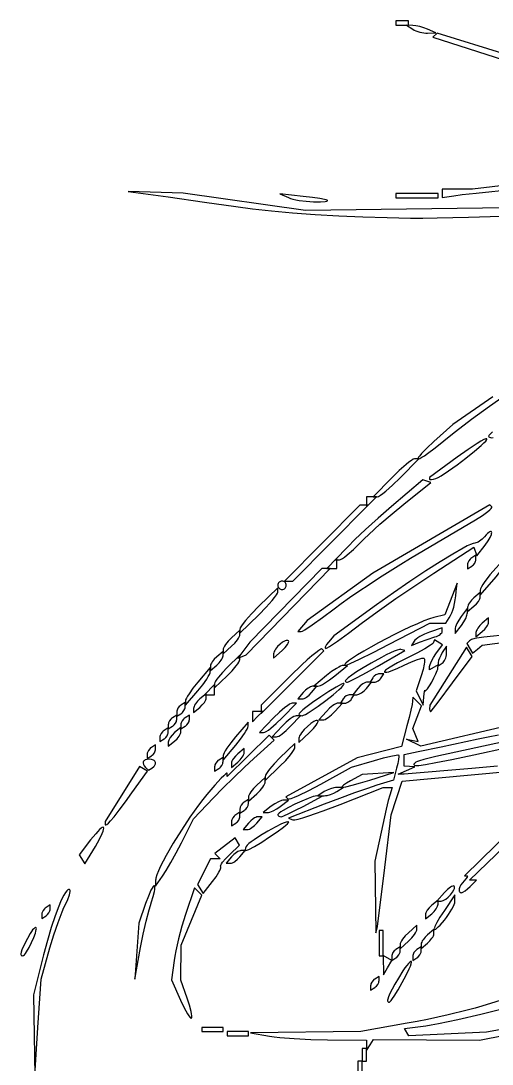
# Model space of a CAD drawing. Header units: millimetres. Extents: x 0.52 to 7.92, y 0.28 to 7.41.
# Drawn here: x 0.52 to 1.616, y 1.807 to 4.235 of the extents above; entities that cross this region are included whole.
import ezdxf

# ---------------------------------------------------------------- set-up
doc = ezdxf.new("R2010")
doc.units = ezdxf.units.MM
doc.header["$MEASUREMENT"] = 0

msp = doc.modelspace()

# ---------------------------------------------------------------- linework, layer by layer
at = {"flags": 128}
for points in [[(1.392157, 4.22549), (1.411765, 4.22549), (1.421569, 4.22549), (1.421569, 4.235294), (1.401961, 4.235294), (1.392157, 4.235294), (1.392157, 4.22549)], [(1.465686, 4.206722), (1.485294, 4.20726), (1.465686, 4.215686), (1.456913, 4.219), (1.447518, 4.221795), (1.43863, 4.223777), (1.431373, 4.224651), (1.416667, 4.22519), (1.431373, 4.215686), (1.434727, 4.213788), (1.43863, 4.212039), (1.447518, 4.209133), (1.456913, 4.207262), (1.461447, 4.206807), (1.465686, 4.206722)], [(1.648402, 4.156627), (1.48798, 4.206934), (1.478428, 4.197382), (1.808824, 4.091075)], [(1.526961, 3.828233), (1.546325, 3.830731), (1.579121, 3.834418), (1.666667, 3.84337), (1.692516, 3.846158), (1.722821, 3.849905), (1.756475, 3.854449), (1.792371, 3.859624), (1.866471, 3.871215), (1.902463, 3.877302), (1.936275, 3.883365), (2.156863, 3.927228), (2.19155, 3.93608), (2.238886, 3.949251), (2.292646, 3.964961), (2.346603, 3.981432), (2.472618, 4.020846), (2.462782, 4.030682), (2.171569, 3.941989), (1.818627, 3.873163), (1.57033, 3.843137), (1.5, 3.843137), (1.5, 3.82402), (1.526961, 3.828233)], [(1.828431, 3.802675), (1.182108, 3.793679), (0.897059, 3.833941), (0.769608, 3.838235), (0.862745, 3.825385), (0.947243, 3.813481), (1.019608, 3.802906), (1.058289, 3.797723), (1.102746, 3.792923), (1.15183, 3.788583), (1.204394, 3.784777), (1.259288, 3.78158), (1.315365, 3.779066), (1.371475, 3.777311), (1.426471, 3.776389)], [(1.200163, 3.814415), (1.217027, 3.814382), (1.227941, 3.814948), (1.231211, 3.815432), (1.233048, 3.816038), (1.233434, 3.816384), (1.233468, 3.816757), (1.232491, 3.817579), (1.230132, 3.818494), (1.226411, 3.819495), (1.214953, 3.821713), (1.198259, 3.824158), (1.176471, 3.826756), (1.122549, 3.832638), (1.142157, 3.823871), (1.146879, 3.822096), (1.1528, 3.820412), (1.159681, 3.81886), (1.167285, 3.817477), (1.183707, 3.815374), (1.19205, 3.814732), (1.200163, 3.814415)], [(1.392157, 3.823529), (1.411765, 3.823529), (1.431373, 3.823529), (1.45098, 3.823529), (1.470588, 3.823529), (1.490196, 3.823529), (1.490196, 3.833333), (1.470588, 3.833333), (1.45098, 3.833333), (1.431373, 3.833333), (1.411765, 3.833333), (1.392157, 3.833333), (1.392157, 3.823529)], [(1.426471, 3.776389), (1.455174, 3.776337), (1.487948, 3.776627), (1.561121, 3.778115), (1.636822, 3.780606)], [(1.617647, 3.360191), (1.52451, 3.295378), (1.480392, 3.25595), (1.463952, 3.240608), (1.451803, 3.227981), (1.447701, 3.223095), (1.445106, 3.219378), (1.444165, 3.216993), (1.444359, 3.216351), (1.445021, 3.216104)], [(1.445021, 3.216104), (1.447801, 3.216884), (1.452369, 3.219282), (1.458486, 3.223125), (1.465909, 3.228242), (1.483711, 3.241609), (1.503845, 3.25801), (1.515905, 3.267892), (1.531025, 3.279778), (1.568011, 3.307762), (1.609943, 3.338353), (1.651961, 3.367945)], [(1.61711, 3.278577), (1.612153, 3.274201), (1.608968, 3.27084), (1.60813, 3.269601), (1.607843, 3.268688), (1.608423, 3.267161), (1.610003, 3.265947), (1.612341, 3.265169), (1.615196, 3.264949)], [(1.485321, 3.170222), (1.490552, 3.172675), (1.497318, 3.176538), (1.514387, 3.187662), (1.534391, 3.201933), (1.555196, 3.217689), (1.574664, 3.233267), (1.59066, 3.247007), (1.596689, 3.252667), (1.601048, 3.257245), (1.603472, 3.260532), (1.603874, 3.261627), (1.603692, 3.262321), (1.602883, 3.262552), (1.601443, 3.262297), (1.596812, 3.260414), (1.59008, 3.256846), (1.58153, 3.251769), (1.560108, 3.237779), (1.534805, 3.21984), (1.470588, 3.172689), (1.470588, 3.168629), (1.470889, 3.167929), (1.471751, 3.167499), (1.474916, 3.167422), (1.4796, 3.168348), (1.485321, 3.170222)], [(1.615196, 3.264949), (1.618391, 3.265799)], [(1.348859, 3.127451), (1.351712, 3.128351), (1.356082, 3.130932), (1.361751, 3.135012), (1.368502, 3.140411), (1.384375, 3.154439), (1.401961, 3.171569), (1.445259, 3.215686), (1.435455, 3.215686), (1.432602, 3.214786), (1.428232, 3.212205), (1.422563, 3.208125), (1.415812, 3.202727), (1.399938, 3.188699), (1.382353, 3.171569), (1.339055, 3.127451), (1.348859, 3.127451)], [(1.260882, 2.980392), (1.263611, 2.981209), (1.267686, 2.983552), (1.272909, 2.987255), (1.27908, 2.992154), (1.293476, 3.004886), (1.309285, 3.020433), (1.318349, 3.0295), (1.32928, 3.039939), (1.355073, 3.063449), (1.383335, 3.088005), (1.410737, 3.110645), (1.473435, 3.160816), (1.454509, 3.167124), (1.381666, 3.104448), (1.351111, 3.07769), (1.321763, 3.051167), (1.296957, 3.027943), (1.280029, 3.011081), (1.251234, 2.980392), (1.260882, 2.980392)], [(1.171724, 2.813725), (1.174645, 2.814812), (1.180121, 2.817925), (1.197472, 2.829359), (1.221244, 2.846281), (1.248905, 2.866945), (1.265112, 2.878943), (1.284486, 2.892665), (1.3063, 2.907628), (1.329825, 2.923353), (1.354333, 2.939357), (1.379096, 2.955159), (1.403384, 2.97028), (1.426471, 2.984237), (1.57715, 3.073639), (1.593398, 3.083858), (1.605973, 3.092958), (1.610494, 3.096778), (1.613629, 3.099947), (1.615223, 3.10234), (1.615393, 3.103208), (1.61512, 3.103835), (1.610254, 3.1087), (1.338235, 2.949384), (1.185741, 2.839601), (1.164266, 2.813725), (1.171724, 2.813725)], [(1.335294, 3.115686), (1.347059, 3.127451), (1.323529, 3.127451), (1.323529, 3.103922), (1.335294, 3.115686)], [(1.142566, 2.931373), (1.15237, 2.931373), (1.328023, 3.107843), (1.308415, 3.107843), (1.132762, 2.931373), (1.142566, 2.931373)], [(1.229456, 2.77451), (1.23228, 2.775687), (1.237902, 2.77906), (1.256194, 2.791451), (1.281637, 2.809788), (1.311538, 2.832181), (1.348283, 2.859318), (1.392357, 2.890573), (1.438223, 2.922082), (1.480342, 2.949978), (1.573429, 3.010105), (1.580198, 2.989798), (1.60004, 3.015023), (1.606865, 3.024579), (1.611599, 3.03293), (1.61428, 3.039661), (1.614863, 3.04229), (1.614947, 3.044359), (1.614537, 3.045816), (1.613638, 3.04661), (1.612254, 3.04669), (1.610391, 3.046002), (1.608053, 3.044496), (1.605244, 3.04212), (1.60197, 3.038822), (1.598236, 3.034551), (1.59265, 3.028749), (1.586607, 3.023997), (1.583642, 3.022169), (1.580835, 3.020787), (1.578279, 3.019913), (1.576062, 3.019608), (1.57199, 3.018832), (1.565913, 3.016561), (1.557967, 3.01288), (1.54829, 3.007876), (1.524286, 2.994239), (1.494996, 2.976337), (1.461511, 2.954854), (1.424924, 2.930477), (1.38633, 2.903891), (1.346821, 2.875783), (1.247563, 2.803998), (1.235326, 2.789254), (1.231077, 2.783529), (1.228554, 2.778841), (1.228, 2.777037), (1.227949, 2.775673), (1.228427, 2.774811), (1.229456, 2.77451)], [(1.568627, 2.965686), (1.570597, 2.967104), (1.572434, 2.968813), (1.575551, 2.972845), (1.577658, 2.977265), (1.578231, 2.979456), (1.578431, 2.981549), (1.578431, 2.991353), (1.568627, 2.985294), (1.566658, 2.983877), (1.564821, 2.982168), (1.561703, 2.978135), (1.559597, 2.973716), (1.559024, 2.971524), (1.558824, 2.969431), (1.558824, 2.959627), (1.568627, 2.965686)], [(1.625, 2.941383), (1.639275, 2.958792), (1.650965, 2.974444), (1.655464, 2.981075), (1.658864, 2.986624), (1.661014, 2.990876), (1.661765, 2.993617), (1.661574, 2.994352), (1.661014, 2.994651), (1.658864, 2.994011), (1.655464, 2.991824), (1.650965, 2.98822), (1.645519, 2.983327), (1.639275, 2.977275), (1.625, 2.962206), (1.610725, 2.945495), (1.604481, 2.937517), (1.599035, 2.930076), (1.594536, 2.923387), (1.591136, 2.917664), (1.588986, 2.913121), (1.588235, 2.909972), (1.588235, 2.898431), (1.625, 2.941383)], [(1.243137, 2.960784), (1.254902, 2.960784), (1.254902, 2.984314), (1.231373, 2.960784), (1.243137, 2.960784)], [(1.034314, 2.755759), (1.044118, 2.759804), (1.238964, 2.960784), (1.220179, 2.960784), (1.052697, 2.789216), (1.02451, 2.751713), (1.034314, 2.755759)], [(1.073529, 2.852941), (1.090659, 2.870527), (1.104687, 2.8864), (1.110086, 2.893151), (1.114166, 2.89882), (1.116747, 2.90319), (1.117418, 2.90482), (1.117647, 2.906043), (1.117647, 2.915847), (1.073529, 2.872549), (1.056399, 2.854964), (1.042371, 2.83909), (1.036973, 2.832339), (1.032893, 2.82667), (1.030312, 2.8223), (1.029641, 2.82067), (1.029412, 2.819447), (1.029412, 2.809643), (1.073529, 2.852941)], [(1.127451, 2.911765), (1.12942, 2.911965), (1.131258, 2.912538), (1.132923, 2.913445), (1.134375, 2.914645), (1.135575, 2.916097), (1.136481, 2.917762), (1.137055, 2.919599), (1.137255, 2.921569), (1.137055, 2.923538), (1.136481, 2.925375), (1.135575, 2.92704), (1.134375, 2.928493), (1.132923, 2.929692), (1.131258, 2.930599), (1.12942, 2.931172), (1.127451, 2.931373), (1.125482, 2.931172), (1.123644, 2.930599), (1.121979, 2.929692), (1.120527, 2.928493), (1.119327, 2.92704), (1.118421, 2.925375), (1.117847, 2.923538), (1.117647, 2.921569), (1.117847, 2.919599), (1.118421, 2.917762), (1.119327, 2.916097), (1.120527, 2.914645), (1.121979, 2.913445), (1.123644, 2.912538), (1.125482, 2.911965), (1.127451, 2.911765)], [(1.275631, 2.735606), (1.278776, 2.736544), (1.285453, 2.739353), (1.307743, 2.749785), (1.339193, 2.765305), (1.376492, 2.784314), (1.47133, 2.833333), (1.508647, 2.833333), (1.516303, 2.845588), (1.519407, 2.851075), (1.52218, 2.857082), (1.524633, 2.86366), (1.526781, 2.870859), (1.528637, 2.878729), (1.530214, 2.88732), (1.531524, 2.896681), (1.532583, 2.906863), (1.534314, 2.926471), (1.50562, 2.852265), (1.480751, 2.846278), (1.47043, 2.843181), (1.457448, 2.83832), (1.442305, 2.831962), (1.425499, 2.824378), (1.407529, 2.815836), (1.388894, 2.806606), (1.351621, 2.787154), (1.333981, 2.777472), (1.317669, 2.768177), (1.303185, 2.759538), (1.291028, 2.751824), (1.281695, 2.745305), (1.275685, 2.74025), (1.274083, 2.738355), (1.273498, 2.736927), (1.273606, 2.736399), (1.273993, 2.736), (1.275631, 2.735606)], [(1.573529, 2.872549), (1.579239, 2.878062), (1.583915, 2.884049), (1.585715, 2.886994), (1.587075, 2.889788), (1.587935, 2.892339), (1.588235, 2.894558), (1.588235, 2.904362), (1.573529, 2.892157), (1.567819, 2.886644), (1.563143, 2.880657), (1.561344, 2.877712), (1.559984, 2.874918), (1.559124, 2.872367), (1.558824, 2.870148), (1.558824, 2.860344), (1.573529, 2.872549)], [(1.544429, 2.827854), (1.549994, 2.836063), (1.554504, 2.844344), (1.557497, 2.851734), (1.558281, 2.854792), (1.558512, 2.857266), (1.5582, 2.867647), (1.543806, 2.848616), (1.538241, 2.840408), (1.533732, 2.832127), (1.530738, 2.824737), (1.529955, 2.821678), (1.529724, 2.819205), (1.530035, 2.808824), (1.544429, 2.827854)], [(1.593137, 2.813725), (1.598847, 2.819238), (1.603523, 2.825225), (1.605323, 2.828171), (1.606683, 2.830964), (1.607543, 2.833516), (1.607843, 2.835734), (1.607843, 2.845538), (1.593137, 2.833333), (1.587427, 2.827821), (1.582751, 2.821834), (1.580952, 2.818888), (1.579592, 2.816094), (1.578732, 2.813543), (1.578431, 2.811325), (1.578431, 2.801521), (1.593137, 2.813725)], [(1.446921, 2.788662), (1.465214, 2.795535), (1.482843, 2.801275), (1.48629, 2.802433), (1.489505, 2.803834), (1.492418, 2.805425), (1.49496, 2.807154), (1.49706, 2.808965), (1.498646, 2.810805), (1.49965, 2.812621), (1.5, 2.814359), (1.5, 2.822509), (1.47057, 2.81225), (1.458631, 2.807438), (1.447878, 2.801919), (1.443315, 2.799107), (1.439491, 2.796375), (1.436553, 2.793806), (1.434648, 2.791486), (1.428156, 2.780982), (1.446921, 2.788662)], [(1.009804, 2.779412), (1.017417, 2.787075), (1.023652, 2.794824), (1.026051, 2.798448), (1.027865, 2.801754), (1.029012, 2.804629), (1.029412, 2.806961), (1.029412, 2.816764), (1.009804, 2.79902), (1.002191, 2.791356), (0.995956, 2.783607), (0.993557, 2.779984), (0.991743, 2.776678), (0.990596, 2.773802), (0.990196, 2.771471), (0.990196, 2.761667), (1.009804, 2.779412)], [(1.127511, 2.769662), (1.134775, 2.776946), (1.140014, 2.783621), (1.14172, 2.786499), (1.142737, 2.788947), (1.143002, 2.790874), (1.142454, 2.792187), (1.14098, 2.793069), (1.139075, 2.793286), (1.136814, 2.792903), (1.134267, 2.791982), (1.128608, 2.788778), (1.122678, 2.784183), (1.117057, 2.7787), (1.112325, 2.772835), (1.110473, 2.769918), (1.10906, 2.767096), (1.108159, 2.76443), (1.107843, 2.761986), (1.107843, 2.751863), (1.127511, 2.769662)], [(1.457023, 2.661765), (1.457784, 2.668991), (1.458616, 2.674173), (1.459418, 2.676827), (1.459776, 2.677055), (1.46009, 2.676471), (1.460333, 2.676028), (1.460717, 2.675888), (1.46187, 2.676447), (1.46544, 2.68045), (1.470182, 2.6874), (1.475479, 2.696215), (1.480711, 2.705815), (1.485262, 2.715119), (1.488514, 2.723048), (1.48946, 2.726158), (1.489849, 2.72852), (1.490196, 2.736451), (1.470588, 2.724333), (1.470588, 2.732534), (1.470891, 2.734613), (1.471757, 2.737387), (1.474939, 2.744538), (1.479648, 2.753023), (1.485399, 2.761881), (1.50021, 2.783027), (1.482067, 2.79424), (1.478779, 2.786826), (1.476944, 2.784777), (1.472961, 2.781783), (1.459554, 2.773533), (1.440551, 2.763219), (1.41795, 2.751985), (1.396012, 2.740931), (1.386714, 2.7358), (1.378816, 2.731111), (1.372534, 2.726996), (1.368082, 2.72359), (1.365675, 2.721026), (1.365306, 2.720102), (1.365529, 2.719438), (1.366264, 2.719025), (1.367397, 2.718838), (1.370761, 2.719105), (1.375433, 2.720176), (1.381223, 2.721984), (1.395396, 2.727554), (1.411765, 2.735294), (1.428118, 2.74305), (1.442251, 2.74866), (1.448012, 2.750497), (1.452651, 2.7516), (1.45598, 2.751903), (1.457094, 2.751734), (1.45781, 2.751341), (1.458561, 2.749629), (1.458802, 2.746636), (1.45856, 2.742527), (1.457861, 2.737468), (1.455208, 2.725161), (1.451064, 2.711037), (1.439389, 2.675662), (1.455347, 2.642157), (1.457023, 2.661765)], [(1.715686, 2.81338), (1.596299, 2.800362), (1.585586, 2.799238), (1.575823, 2.797327), (1.568086, 2.794896), (1.565315, 2.793569), (1.563454, 2.792213), (1.55686, 2.785618), (1.570373, 2.763754), (1.581755, 2.77286)], [(1.581755, 2.77286), (1.593137, 2.781966), (1.681373, 2.793671)], [(1.151674, 2.695794), (1.224917, 2.768547), (1.220023, 2.773441), (1.21917, 2.773587), (1.217645, 2.773039), (1.21273, 2.769989), (1.205578, 2.764547), (1.19649, 2.756973), (1.185766, 2.747524), (1.173706, 2.736458), (1.146781, 2.710508), (1.078431, 2.642683), (1.078431, 2.62304), (1.151674, 2.695794)], [(1.279846, 2.696078), (1.282218, 2.696826), (1.286944, 2.698969), (1.302324, 2.706839), (1.323722, 2.718487), (1.348873, 2.73271), (1.412563, 2.769342), (1.403584, 2.772335), (1.402357, 2.772457), (1.400554, 2.772218), (1.395359, 2.77072), (1.388281, 2.767974), (1.379603, 2.764111), (1.369608, 2.759264), (1.35858, 2.753564), (1.334557, 2.740136), (1.315936, 2.729064), (1.300908, 2.719765), (1.28936, 2.712147), (1.281179, 2.706119), (1.27625, 2.701589), (1.27497, 2.699858), (1.27446, 2.698467), (1.274707, 2.697405), (1.275697, 2.69666), (1.277414, 2.696222), (1.279846, 2.696078)], [(1.474564, 2.628268), (1.490693, 2.649282), (1.523889, 2.69407), (1.569238, 2.755786), (1.556105, 2.777037), (1.470808, 2.642157), (1.470698, 2.63317), (1.470969, 2.630003), (1.471788, 2.628023), (1.472364, 2.627528), (1.473029, 2.627391), (1.473768, 2.627631), (1.474564, 2.628268)], [(1.5, 2.740196), (1.501966, 2.741752), (1.503795, 2.743857), (1.505446, 2.746419), (1.50688, 2.749345), (1.508057, 2.752543), (1.508938, 2.755918), (1.509484, 2.75938), (1.509654, 2.762833), (1.509504, 2.779412), (1.5, 2.764706), (1.496298, 2.75837), (1.493244, 2.75199), (1.491154, 2.746309), (1.490346, 2.742068), (1.490196, 2.734137), (1.5, 2.740196)], [(0.97549, 2.735294), (0.9812, 2.740807), (0.985876, 2.746794), (0.987676, 2.749739), (0.989036, 2.752533), (0.989896, 2.755084), (0.990196, 2.757303), (0.990196, 2.767107), (0.97549, 2.754902), (0.96978, 2.749389), (0.965104, 2.743402), (0.963305, 2.740457), (0.961945, 2.737663), (0.961084, 2.735112), (0.960784, 2.732893), (0.960784, 2.723089), (0.97549, 2.735294)], [(1, 2.710784), (1.01142, 2.722499), (1.020772, 2.733565), (1.024371, 2.738465), (1.027091, 2.742736), (1.028811, 2.746222), (1.029412, 2.748766), (1.029412, 2.75857), (1, 2.730392), (0.98858, 2.718677), (0.979228, 2.707611), (0.975629, 2.702711), (0.972909, 2.69844), (0.971189, 2.694955), (0.970588, 2.69241), (0.970588, 2.682606), (1, 2.710784)], [(0.931771, 2.6761), (0.943016, 2.690083), (0.952184, 2.703061), (0.955695, 2.708722), (0.958334, 2.713589), (0.959981, 2.717481), (0.960521, 2.720218), (0.960257, 2.730392), (0.931373, 2.696078), (0.920168, 2.681981), (0.911013, 2.668964), (0.907498, 2.663313), (0.90485, 2.658475), (0.903185, 2.654631), (0.902623, 2.651961), (0.902758, 2.642157), (0.931771, 2.6761)], [(1.210784, 2.686676), (1.213354, 2.687107), (1.216912, 2.68846), (1.221297, 2.690638), (1.226348, 2.693543), (1.237806, 2.701144), (1.25, 2.71048), (1.279412, 2.734589), (1.269608, 2.734893), (1.267038, 2.734462), (1.26348, 2.733109), (1.259095, 2.730931), (1.254044, 2.728026), (1.242586, 2.720425), (1.230392, 2.711088), (1.20098, 2.68698), (1.210784, 2.686676)], [(1.301521, 2.666667), (1.303739, 2.666967), (1.30629, 2.667827), (1.309084, 2.669187), (1.31203, 2.670987), (1.318017, 2.675663), (1.323529, 2.681373), (1.335734, 2.696078), (1.32593, 2.696078), (1.323712, 2.695778), (1.321161, 2.694918), (1.318367, 2.693558), (1.315421, 2.691759), (1.309434, 2.687083), (1.303922, 2.681373), (1.291717, 2.666667), (1.301521, 2.666667)], [(1.34198, 2.696078), (1.344073, 2.696279), (1.346265, 2.696852), (1.350684, 2.698958), (1.354717, 2.702076), (1.356426, 2.703913), (1.357843, 2.705882), (1.363902, 2.715686), (1.354098, 2.715686), (1.352005, 2.715486), (1.349814, 2.714913), (1.345394, 2.712806), (1.341362, 2.709689), (1.339653, 2.707852), (1.338235, 2.705882), (1.332176, 2.696078), (1.34198, 2.696078)], [(0.958824, 2.666667), (0.970588, 2.666667), (0.970588, 2.690196), (0.947059, 2.666667), (0.958824, 2.666667)], [(1.17407, 2.656863), (1.176288, 2.657163), (1.178839, 2.658023), (1.181633, 2.659383), (1.184579, 2.661183), (1.190566, 2.665859), (1.196078, 2.671569), (1.208283, 2.686275), (1.198479, 2.686275), (1.196261, 2.685974), (1.19371, 2.685114), (1.190916, 2.683754), (1.18797, 2.681955), (1.181983, 2.677279), (1.176471, 2.671569), (1.164266, 2.656863), (1.17407, 2.656863)], [(1.17402, 2.61789), (1.177215, 2.61874), (1.18198, 2.621006), (1.18806, 2.624495), (1.195203, 2.629011), (1.21166, 2.640348), (1.229324, 2.653463), (1.246164, 2.6668), (1.260153, 2.678805), (1.265444, 2.683821), (1.269261, 2.68792), (1.271351, 2.690909), (1.271669, 2.691926), (1.27146, 2.692592), (1.270744, 2.692826), (1.269506, 2.692659), (1.265604, 2.691221), (1.260039, 2.688472), (1.253097, 2.684605), (1.236231, 2.674295), (1.217296, 2.661843), (1.198581, 2.6488), (1.182378, 2.636716), (1.175934, 2.631518), (1.170976, 2.627142), (1.167792, 2.623781), (1.166954, 2.622542), (1.166667, 2.621629), (1.167247, 2.620102), (1.168827, 2.618888), (1.171165, 2.61811), (1.17402, 2.61789)], [(0.892157, 2.622549), (0.894126, 2.623966), (0.895964, 2.625675), (0.899081, 2.629708), (0.901187, 2.634127), (0.901761, 2.636319), (0.901961, 2.638412), (0.901961, 2.648216), (0.892157, 2.642157), (0.890187, 2.64074), (0.88835, 2.639031), (0.885233, 2.634998), (0.883127, 2.630579), (0.882553, 2.628387), (0.882353, 2.626294), (0.882353, 2.61649), (0.892157, 2.622549)], [(0.936275, 2.637255), (0.941985, 2.642767), (0.946661, 2.648754), (0.94846, 2.6517), (0.94982, 2.654494), (0.95068, 2.657045), (0.95098, 2.659264), (0.95098, 2.669068), (0.936275, 2.656863), (0.930564, 2.65135), (0.925888, 2.645363), (0.924089, 2.642417), (0.922729, 2.639624), (0.921869, 2.637073), (0.921569, 2.634854), (0.921569, 2.62505), (0.936275, 2.637255)], [(1.661765, 2.596657), (1.450244, 2.547204), (1.416667, 2.563597), (1.443582, 2.558022), (1.431923, 2.588406), (1.451709, 2.640448), (1.431373, 2.660784), (1.43094, 2.651471), (1.429771, 2.644057), (1.42691, 2.630757), (1.422785, 2.613456), (1.417828, 2.594036), (1.405149, 2.545916), (1.30176, 2.519457), (1.136168, 2.429192), (1.14113, 2.424229), (1.142007, 2.423927), (1.143588, 2.424034), (1.148704, 2.425401), (1.156165, 2.428189), (1.165656, 2.432259), (1.189477, 2.443678), (1.217654, 2.458533), (1.289216, 2.497799), (1.342354, 2.513572), (1.363216, 2.519467), (1.380737, 2.523857), (1.393079, 2.52632), (1.396733, 2.526697), (1.398402, 2.526435), (1.398834, 2.525279), (1.398942, 2.523098), (1.39826, 2.516163), (1.396507, 2.506644), (1.393832, 2.495554), (1.386352, 2.467584), (1.347588, 2.455802), (1.325963, 2.448665), (1.295741, 2.437941), (1.260926, 2.425082), (1.225523, 2.411542), (1.142223, 2.379063), (1.15276, 2.375551), (1.15435, 2.375398), (1.156909, 2.375651), (1.164708, 2.377301), (1.175706, 2.380355), (1.189451, 2.384665), (1.205492, 2.390082), (1.223377, 2.396461), (1.262871, 2.411509), (1.362446, 2.45098), (1.383674, 2.45098), (1.377887, 2.432747), (1.374511, 2.420337), (1.369596, 2.400026), (1.357789, 2.346962), (1.343478, 2.279412), (1.345412, 2.112745), (1.349029, 2.127451)], [(1.273353, 2.647059), (1.275446, 2.647259), (1.277637, 2.647832), (1.282057, 2.649939), (1.286089, 2.653056), (1.287798, 2.654893), (1.289216, 2.656863), (1.295275, 2.666667), (1.285471, 2.666667), (1.283378, 2.666467), (1.281186, 2.665893), (1.276767, 2.663787), (1.272734, 2.660669), (1.271025, 2.658832), (1.269608, 2.656863), (1.263549, 2.647059), (1.273353, 2.647059)], [(1.070588, 2.615686), (1.082353, 2.627451), (1.058824, 2.627451), (1.058824, 2.603922), (1.070588, 2.615686)], [(1.084389, 2.578431), (1.087037, 2.579132), (1.09082, 2.581139), (1.095561, 2.584312), (1.101082, 2.588511), (1.113764, 2.599422), (1.127451, 2.612745), (1.160709, 2.647059), (1.150905, 2.647059), (1.148257, 2.646358), (1.144474, 2.644351), (1.139734, 2.641178), (1.134212, 2.636979), (1.12153, 2.626068), (1.107843, 2.612745), (1.074585, 2.578431), (1.084389, 2.578431)], [(1.222451, 2.607843), (1.224783, 2.608243), (1.227658, 2.60939), (1.230964, 2.611204), (1.234588, 2.613603), (1.242336, 2.619838), (1.25, 2.627451), (1.267745, 2.647059), (1.257941, 2.647059), (1.255609, 2.646659), (1.252734, 2.645512), (1.249428, 2.643698), (1.245804, 2.641299), (1.238056, 2.635064), (1.230392, 2.627451), (1.212647, 2.607843), (1.222451, 2.607843)], [(0.872549, 2.593137), (0.874518, 2.594555), (0.876356, 2.596264), (0.879473, 2.600296), (0.881579, 2.604716), (0.882153, 2.606907), (0.882353, 2.609), (0.882353, 2.618804), (0.872549, 2.612745), (0.87058, 2.611328), (0.868742, 2.609619), (0.865625, 2.605586), (0.863519, 2.601167), (0.862945, 2.598975), (0.862745, 2.596882), (0.862745, 2.587078), (0.872549, 2.593137)], [(0.901961, 2.593137), (0.90393, 2.594555), (0.905767, 2.596264), (0.908885, 2.600296), (0.910991, 2.604716), (0.911565, 2.606907), (0.911765, 2.609), (0.911765, 2.618804), (0.901961, 2.612745), (0.899991, 2.611328), (0.898154, 2.609619), (0.895037, 2.605586), (0.89293, 2.601167), (0.892357, 2.598975), (0.892157, 2.596882), (0.892157, 2.587078), (0.901961, 2.593137)], [(1.019608, 2.54902), (1.030812, 2.563117), (1.039968, 2.576134), (1.043482, 2.581785), (1.046131, 2.586623), (1.047795, 2.590468), (1.048357, 2.593137), (1.048223, 2.602941), (1.019209, 2.568998), (1.007965, 2.555015), (0.998796, 2.542037), (0.995285, 2.536376), (0.992647, 2.531509), (0.990999, 2.527617), (0.99046, 2.52488), (0.990724, 2.514706), (1.019608, 2.54902)], [(1.114229, 2.568627), (1.116668, 2.569128), (1.119853, 2.570561), (1.123647, 2.572828), (1.127917, 2.575827), (1.137345, 2.583621), (1.147059, 2.593137), (1.170085, 2.617647), (1.160281, 2.617647), (1.157841, 2.617147), (1.154657, 2.615713), (1.150863, 2.613446), (1.146593, 2.610447), (1.137165, 2.602654), (1.127451, 2.593137), (1.104425, 2.568627), (1.114229, 2.568627)], [(1.191138, 2.578395), (1.20026, 2.5877), (1.20701, 2.596042), (1.209292, 2.599567), (1.21074, 2.602509), (1.211271, 2.604754), (1.211168, 2.605579), (1.210806, 2.606188), (1.209238, 2.60694), (1.207041, 2.606817), (1.204316, 2.605913), (1.201163, 2.604321), (1.19398, 2.599444), (1.186296, 2.59293), (1.178916, 2.585524), (1.172648, 2.577971), (1.170182, 2.574371), (1.168296, 2.571014), (1.167091, 2.567992), (1.166667, 2.565399), (1.166667, 2.555406), (1.191138, 2.578395)], [(0.852941, 2.563725), (0.854911, 2.565143), (0.856748, 2.566852), (0.859865, 2.570885), (0.861972, 2.575304), (0.862545, 2.577495), (0.862745, 2.579589), (0.862745, 2.589392), (0.852941, 2.583333), (0.850972, 2.581916), (0.849134, 2.580207), (0.846017, 2.576174), (0.843911, 2.571755), (0.843337, 2.569563), (0.843137, 2.56747), (0.843137, 2.557666), (0.852941, 2.563725)], [(0.877451, 2.558824), (0.883161, 2.564336), (0.887837, 2.570323), (0.889636, 2.573269), (0.890996, 2.576063), (0.891857, 2.578614), (0.892157, 2.580832), (0.892157, 2.590636), (0.877451, 2.578431), (0.871741, 2.572919), (0.867065, 2.566932), (0.865265, 2.563986), (0.863905, 2.561192), (0.863045, 2.558641), (0.862745, 2.556423), (0.862745, 2.546619), (0.877451, 2.558824)], [(1.828431, 2.597302), (1.485294, 2.523007), (1.457176, 2.515929), (1.446675, 2.512764), (1.442387, 2.511075), (1.438866, 2.509381), (1.436206, 2.507734), (1.434501, 2.506185), (1.433843, 2.504783), (1.433937, 2.504154), (1.434328, 2.50358), (1.435616, 2.502732), (1.437727, 2.502189), (1.440977, 2.502012), (1.445682, 2.502263), (1.460717, 2.50429), (1.485354, 2.508758), (1.522117, 2.516154), (1.573529, 2.526966), (1.730392, 2.560786)], [(0.823529, 2.52451), (0.825499, 2.525927), (0.827336, 2.527636), (0.830453, 2.531669), (0.83256, 2.536088), (0.833133, 2.53828), (0.833333, 2.540373), (0.833333, 2.550177), (0.823529, 2.544118), (0.82156, 2.5427), (0.819723, 2.540991), (0.816605, 2.536958), (0.814499, 2.532539), (0.813926, 2.530348), (0.813725, 2.528255), (0.813725, 2.518451), (0.823529, 2.52451)], [(0.849386, 2.244045), (0.857817, 2.257303), (0.868907, 2.276459), (0.881214, 2.298949), (0.893299, 2.322207), (0.921159, 2.377451), (0.967932, 2.426562), (0.989827, 2.448982), (1.014865, 2.473721), (1.039958, 2.497775), (1.06202, 2.518138), (1.109334, 2.560601), (1.097587, 2.572347), (1, 2.476227), (1, 2.483721), (0.999755, 2.484189), (0.999036, 2.484065), (0.996272, 2.482142), (0.991903, 2.478154), (0.986122, 2.472304), (0.971101, 2.455827), (0.952757, 2.434333), (0.943268, 2.422534), (0.933431, 2.409609), (0.923377, 2.39578), (0.913239, 2.381269), (0.893243, 2.351087), (0.874505, 2.320835), (0.858083, 2.292289), (0.851073, 2.27921), (0.845041, 2.267222), (0.840118, 2.256548), (0.836437, 2.247408), (0.834131, 2.240026), (0.833536, 2.237062), (0.833333, 2.234622), (0.833333, 2.221127), (0.849386, 2.244045)], [(1.122549, 2.5), (1.135872, 2.513687), (1.146783, 2.526368), (1.150982, 2.53189), (1.154155, 2.536631), (1.156162, 2.540414), (1.156863, 2.543062), (1.156863, 2.552866), (1.122549, 2.519608), (1.109226, 2.505921), (1.098315, 2.493239), (1.094116, 2.487717), (1.090943, 2.482977), (1.088936, 2.479194), (1.088235, 2.476546), (1.088235, 2.466742), (1.122549, 2.5)], [(1.628118, 2.500605), (1.568627, 2.495098), (1.411765, 2.481373), (1.397059, 2.48177), (1.436275, 2.498622), (1.411765, 2.5), (1.411765, 2.527854), (1.443627, 2.534223), (1.497809, 2.545571), (1.583333, 2.56391), (1.606397, 2.568696), (1.630622, 2.573361)], [(1.02451, 2.509804), (1.03022, 2.515316), (1.034896, 2.521303), (1.036695, 2.524249), (1.038055, 2.527043), (1.038916, 2.529594), (1.039216, 2.531813), (1.039216, 2.541617), (1.02451, 2.529412), (1.0188, 2.523899), (1.014124, 2.517912), (1.012324, 2.514966), (1.010964, 2.512173), (1.010104, 2.509622), (1.009804, 2.507403), (1.009804, 2.497599), (1.02451, 2.509804)], [(0.824897, 2.495943), (0.829153, 2.49921), (0.830695, 2.500918), (0.831856, 2.502643), (0.832642, 2.504364), (0.833061, 2.506056), (0.833121, 2.507697), (0.832827, 2.509264), (0.832187, 2.510733), (0.831209, 2.512082), (0.8299, 2.513286), (0.828265, 2.514324), (0.826314, 2.515171), (0.824053, 2.515805), (0.818627, 2.51634), (0.813414, 2.515948), (0.809322, 2.514822), (0.806384, 2.513041), (0.805358, 2.511929), (0.804634, 2.510682), (0.804216, 2.509309), (0.804107, 2.50782), (0.804834, 2.504535), (0.806851, 2.500902), (0.810191, 2.496999), (0.81646, 2.490729), (0.824897, 2.495943)], [(0.980392, 2.495098), (0.982362, 2.496515), (0.984199, 2.498224), (0.987316, 2.502257), (0.989422, 2.506676), (0.989996, 2.508868), (0.990196, 2.510961), (0.990196, 2.520765), (0.980392, 2.514706), (0.978423, 2.513289), (0.976585, 2.51158), (0.973468, 2.507547), (0.971362, 2.503128), (0.970788, 2.500936), (0.970588, 2.498843), (0.970588, 2.489039), (0.980392, 2.495098)], [(0.728751, 2.372899), (0.736683, 2.382475), (0.748623, 2.397936), (0.762952, 2.417147), (0.778053, 2.437972), (0.81429, 2.48869), (0.796219, 2.499858), (0.715686, 2.371417), (0.715686, 2.36498), (0.715953, 2.36398), (0.716717, 2.363614), (0.717925, 2.363848), (0.719524, 2.364651), (0.723678, 2.367833), (0.728751, 2.372899)], [(1.268099, 2.451373), (1.270897, 2.451644), (1.275694, 2.452574), (1.29024, 2.456136), (1.309647, 2.461507), (1.331824, 2.468137), (1.387255, 2.485294), (1.313628, 2.480967), (1.286716, 2.466366), (1.276921, 2.460666), (1.270146, 2.455939), (1.268082, 2.454094), (1.267002, 2.452677), (1.266982, 2.45175), (1.268099, 2.451373)], [(1.349029, 2.127451), (1.366725, 2.264706), (1.380804, 2.387255), (1.406877, 2.46547), (1.651961, 2.488074)], [(1.068627, 2.436275), (1.076241, 2.443938), (1.082475, 2.451687), (1.084875, 2.45531), (1.086688, 2.458616), (1.087835, 2.461492), (1.088235, 2.463823), (1.088235, 2.473627), (1.068627, 2.455882), (1.061014, 2.448219), (1.054779, 2.44047), (1.05238, 2.436846), (1.050567, 2.43354), (1.04942, 2.430665), (1.04902, 2.428334), (1.04902, 2.41853), (1.068627, 2.436275)], [(1.125, 2.382796), (1.127377, 2.383367), (1.131336, 2.384832), (1.143153, 2.390048), (1.15876, 2.397655), (1.176471, 2.406863), (1.220588, 2.430487), (1.207943, 2.43093), (1.204601, 2.430599), (1.200008, 2.429488), (1.187876, 2.425318), (1.173166, 2.419205), (1.157499, 2.411937), (1.142493, 2.404301), (1.12977, 2.397084), (1.12477, 2.393879), (1.120948, 2.391074), (1.118506, 2.388766), (1.117866, 2.38783), (1.117647, 2.387056), (1.118227, 2.385265), (1.119807, 2.383864), (1.122145, 2.382995), (1.125, 2.382796)], [(1.22549, 2.431673), (1.228744, 2.431867), (1.232361, 2.432423), (1.240196, 2.434465), (1.248032, 2.437486), (1.254902, 2.441176), (1.269608, 2.45068), (1.254902, 2.45068), (1.251648, 2.450486), (1.248032, 2.44993), (1.240196, 2.447888), (1.232361, 2.444867), (1.22549, 2.441176), (1.210784, 2.431673), (1.22549, 2.431673)], [(1.039216, 2.397059), (1.041185, 2.398476), (1.043022, 2.400185), (1.04614, 2.404218), (1.048246, 2.408637), (1.04882, 2.410829), (1.04902, 2.412922), (1.04902, 2.422726), (1.039216, 2.416667), (1.037246, 2.415249), (1.035409, 2.41354), (1.032292, 2.409507), (1.030185, 2.405088), (1.029612, 2.402897), (1.029412, 2.400804), (1.029412, 2.391), (1.039216, 2.397059)], [(1.093714, 2.392469), (1.096188, 2.3927), (1.099247, 2.393483), (1.106636, 2.396477), (1.114918, 2.400987), (1.123126, 2.406551), (1.142157, 2.420945), (1.131776, 2.421257), (1.129302, 2.421026), (1.126243, 2.420242), (1.118854, 2.417249), (1.110572, 2.412739), (1.102364, 2.407175), (1.083333, 2.39278), (1.093714, 2.392469)], [(1.735294, 2.425181), (1.551661, 2.245098), (1.557203, 2.245098), (1.558076, 2.244858), (1.558427, 2.24417), (1.55828, 2.243082), (1.557661, 2.241642), (1.555111, 2.237901), (1.55098, 2.233333), (1.546783, 2.228613), (1.54347, 2.223841), (1.541089, 2.219228), (1.539688, 2.214983), (1.539313, 2.211316), (1.539525, 2.209765), (1.540012, 2.208437), (1.540778, 2.207359), (1.541831, 2.206556), (1.543176, 2.206055), (1.544818, 2.205882)], [(1.019608, 2.367647), (1.021577, 2.369064), (1.023415, 2.370773), (1.026532, 2.374806), (1.028638, 2.379225), (1.029212, 2.381417), (1.029412, 2.38351), (1.029412, 2.393314), (1.019608, 2.387255), (1.017638, 2.385838), (1.015801, 2.384129), (1.012684, 2.380096), (1.010578, 2.375677), (1.010004, 2.373485), (1.009804, 2.371392), (1.009804, 2.361588), (1.019608, 2.367647)], [(1.046619, 2.352941), (1.048837, 2.353241), (1.051388, 2.354102), (1.054182, 2.355462), (1.057128, 2.357261), (1.063115, 2.361937), (1.068627, 2.367647), (1.080832, 2.382353), (1.071028, 2.382353), (1.06881, 2.382053), (1.066259, 2.381193), (1.063465, 2.379833), (1.060519, 2.378033), (1.054532, 2.373357), (1.04902, 2.367647), (1.036815, 2.352941), (1.046619, 2.352941)], [(1.544818, 2.205882), (1.546243, 2.206183), (1.548154, 2.207043), (1.553094, 2.210202), (1.558974, 2.214878), (1.565126, 2.220588), (1.579832, 2.235294), (1.563725, 2.235377), (1.727145, 2.392291)], [(0.693274, 2.313494), (0.703045, 2.330805), (0.709404, 2.344017), (0.71134, 2.349038), (0.712464, 2.352978), (0.712792, 2.355816), (0.712337, 2.357534), (0.71182, 2.357967), (0.711113, 2.358112), (0.709134, 2.357531), (0.706415, 2.355773), (0.702968, 2.352817), (0.698809, 2.348645), (0.693952, 2.343238), (0.682197, 2.328641), (0.655777, 2.294002), (0.668945, 2.272696), (0.693274, 2.313494)], [(1.042888, 2.303922), (1.045808, 2.304621), (1.050405, 2.306602), (1.063569, 2.313706), (1.080265, 2.323825), (1.098378, 2.335551), (1.115794, 2.347476), (1.130396, 2.358193), (1.135982, 2.362658), (1.140071, 2.366293), (1.1424, 2.368922), (1.142821, 2.369804), (1.142704, 2.370368), (1.141956, 2.370732), (1.140773, 2.370795), (1.137214, 2.37008), (1.132256, 2.368355), (1.126126, 2.365751), (1.111259, 2.358428), (1.094438, 2.349161), (1.077484, 2.338997), (1.062219, 2.328985), (1.05579, 2.324363), (1.050466, 2.320173), (1.046475, 2.316544), (1.044046, 2.313609), (1.042102, 2.309848), (1.041236, 2.306767), (1.041219, 2.305582), (1.041485, 2.304686), (1.04204, 2.304119), (1.042888, 2.303922)], [(0.965988, 2.231776), (0.974374, 2.243123), (0.98069, 2.253306), (0.98288, 2.257614), (0.984324, 2.261213), (0.984944, 2.263963), (0.984663, 2.265727), (0.984414, 2.267377), (0.985126, 2.269803), (0.986714, 2.272887), (0.989096, 2.276514), (0.995909, 2.284929), (1.004902, 2.294118), (1.028807, 2.316576), (1.018237, 2.333678), (0.971253, 2.296721), (0.98366, 2.284314), (0.961288, 2.284314), (0.930571, 2.224914), (0.943647, 2.203757), (0.965988, 2.231776)], [(1.007403, 2.27451), (1.009622, 2.27481), (1.012173, 2.27567), (1.014966, 2.27703), (1.017912, 2.27883), (1.023899, 2.283506), (1.029412, 2.289216), (1.041617, 2.303922), (1.031813, 2.303922), (1.029594, 2.303621), (1.027043, 2.302761), (1.024249, 2.301401), (1.021303, 2.299602), (1.015316, 2.294926), (1.009804, 2.289216), (0.997599, 2.27451), (1.007403, 2.27451)], [(0.559443, 1.892157), (0.566807, 2.004902), (0.58769, 2.077173), (0.596987, 2.107533), (0.606863, 2.136771), (0.61614, 2.161561), (0.620184, 2.171247), (0.623637, 2.178574), (0.629099, 2.190272), (0.632836, 2.200587), (0.633953, 2.204878), (0.634513, 2.208405), (0.634476, 2.211027), (0.633799, 2.212606), (0.63283, 2.21329), (0.631757, 2.213518), (0.630585, 2.213301), (0.629317, 2.212649), (0.626513, 2.210083), (0.62338, 2.205907), (0.619952, 2.200206), (0.616264, 2.193066), (0.61235, 2.184571), (0.608245, 2.174807), (0.599599, 2.151816), (0.590603, 2.124776), (0.581532, 2.094369), (0.572663, 2.061281), (0.54902, 1.968074), (0.55208, 1.779412), (0.559443, 1.892157)], [(0.798377, 2.078431), (0.80461, 2.109535), (0.811484, 2.139868), (0.818165, 2.165956), (0.821172, 2.176322), (0.823818, 2.184324), (0.828003, 2.197279), (0.83069, 2.20863), (0.831401, 2.21332), (0.831653, 2.217151), (0.831418, 2.219969), (0.830668, 2.22162), (0.830084, 2.221884), (0.829357, 2.221672), (0.827515, 2.219906), (0.825228, 2.216489), (0.822579, 2.211591), (0.816536, 2.198024), (0.810061, 2.180552), (0.794387, 2.134552), (0.784719, 2.004902), (0.798377, 2.078431)], [(0.91689, 1.913622), (0.91757, 1.915461), (0.917619, 1.918832), (0.91708, 1.923545), (0.915992, 1.929405), (0.912332, 1.943803), (0.906967, 1.960488), (0.892157, 2.002465), (0.892622, 2.083333), (0.940753, 2.200423), (0.923747, 2.217429), (0.903135, 2.155283), (0.89465, 2.127598), (0.886782, 2.098156), (0.88041, 2.070477), (0.878059, 2.058397), (0.87641, 2.048077), (0.870297, 2.003016), (0.89115, 1.955875), (0.899632, 1.937957), (0.907313, 1.924018), (0.910589, 1.918974), (0.913347, 1.915444), (0.915483, 1.913603), (0.916284, 1.913369), (0.91689, 1.913622)], [(1.49728, 2.186275), (1.499724, 2.186591), (1.50239, 2.187491), (1.505212, 2.188904), (1.508129, 2.190756), (1.513994, 2.195489), (1.519477, 2.20111), (1.524073, 2.207039), (1.527276, 2.212698), (1.528197, 2.215245), (1.52858, 2.217507), (1.528363, 2.219411), (1.527481, 2.220885), (1.526168, 2.221433), (1.524242, 2.221168), (1.521793, 2.220152), (1.518915, 2.218445), (1.51224, 2.213206), (1.504956, 2.205942), (1.487157, 2.186275), (1.49728, 2.186275)], [(1.47549, 2.156863), (1.4812, 2.162375), (1.485876, 2.168362), (1.487676, 2.171308), (1.489036, 2.174102), (1.489896, 2.176653), (1.490196, 2.178871), (1.490196, 2.188675), (1.47549, 2.176471), (1.46978, 2.170958), (1.465104, 2.164971), (1.463305, 2.162025), (1.461945, 2.159232), (1.461084, 2.15668), (1.460784, 2.154462), (1.460784, 2.144658), (1.47549, 2.156863)], [(1.505206, 2.142157), (1.51005, 2.148362), (1.514571, 2.154723), (1.518669, 2.161062), (1.522247, 2.167197), (1.525204, 2.172949), (1.527442, 2.178137), (1.528861, 2.18258), (1.529363, 2.186099), (1.529412, 2.20063), (1.504902, 2.164561), (1.494618, 2.14877), (1.48729, 2.136186), (1.482915, 2.127062), (1.481833, 2.123876), (1.481489, 2.12165), (1.48188, 2.120414), (1.483008, 2.120201), (1.484871, 2.121041), (1.48747, 2.122968), (1.490803, 2.126011), (1.49487, 2.130202), (1.505206, 2.142157)], [(0.578431, 2.151961), (0.580401, 2.153378), (0.582238, 2.155087), (0.585355, 2.15912), (0.587462, 2.163539), (0.588035, 2.165731), (0.588235, 2.167824), (0.588235, 2.177628), (0.578431, 2.171569), (0.576462, 2.170151), (0.574625, 2.168442), (0.571507, 2.164409), (0.569401, 2.15999), (0.568828, 2.157799), (0.568627, 2.155706), (0.568627, 2.145902), (0.578431, 2.151961)], [(0.524258, 2.058824), (0.525944, 2.059502), (0.528038, 2.061424), (0.53046, 2.064422), (0.533131, 2.068326), (0.538897, 2.078176), (0.544695, 2.089625), (0.549882, 2.10132), (0.553817, 2.11191), (0.555115, 2.116369), (0.555859, 2.120044), (0.55597, 2.122768), (0.555367, 2.124371), (0.554788, 2.124716), (0.554068, 2.124747), (0.552247, 2.12392), (0.549987, 2.121994), (0.547373, 2.119069), (0.544488, 2.115249), (0.541414, 2.110635), (0.535037, 2.099437), (0.525465, 2.079969), (0.522493, 2.072918), (0.520679, 2.067466), (0.519986, 2.063472), (0.520049, 2.061978), (0.520377, 2.060795), (0.520967, 2.059906), (0.521813, 2.059293), (0.524258, 2.058824)], [(1.352941, 2.058824), (1.362745, 2.058824), (1.362745, 2.078431), (1.362745, 2.098039), (1.362745, 2.117647), (1.352941, 2.117647), (1.352941, 2.098039), (1.352941, 2.078431), (1.352941, 2.058824)], [(1.421569, 2.093137), (1.429182, 2.100801), (1.435417, 2.108549), (1.437816, 2.112173), (1.439629, 2.115479), (1.440776, 2.118354), (1.441176, 2.120686), (1.441176, 2.13049), (1.421569, 2.112745), (1.413955, 2.105082), (1.407721, 2.097333), (1.405321, 2.093709), (1.403508, 2.090403), (1.402361, 2.087528), (1.401961, 2.085196), (1.401961, 2.075392), (1.421569, 2.093137)], [(1.465686, 2.088235), (1.471396, 2.093748), (1.476072, 2.099735), (1.477872, 2.102681), (1.479232, 2.105474), (1.480092, 2.108026), (1.480392, 2.110244), (1.480392, 2.120048), (1.465686, 2.107843), (1.459976, 2.102331), (1.4553, 2.096344), (1.453501, 2.093398), (1.452141, 2.090604), (1.451281, 2.088053), (1.45098, 2.085834), (1.45098, 2.07603), (1.465686, 2.088235)], [(1.392157, 2.053922), (1.394126, 2.055339), (1.395964, 2.057048), (1.399081, 2.061081), (1.401187, 2.0655), (1.401761, 2.067692), (1.401961, 2.069785), (1.401961, 2.079589), (1.392157, 2.073529), (1.390187, 2.072112), (1.38835, 2.070403), (1.385233, 2.06637), (1.383127, 2.061951), (1.382553, 2.059759), (1.382353, 2.057666), (1.382353, 2.047862), (1.392157, 2.053922)], [(1.441176, 2.053922), (1.443146, 2.055339), (1.444983, 2.057048), (1.4481, 2.061081), (1.450207, 2.0655), (1.45078, 2.067692), (1.45098, 2.069785), (1.45098, 2.079589), (1.441176, 2.073529), (1.439207, 2.072112), (1.43737, 2.070403), (1.434252, 2.06637), (1.432146, 2.061951), (1.431573, 2.059759), (1.431373, 2.057666), (1.431373, 2.047862), (1.441176, 2.053922)], [(1.372969, 2.031209), (1.382596, 2.047712), (1.362745, 2.059981), (1.363341, 2.014706), (1.372969, 2.031209)], [(1.376519, 1.95098), (1.377346, 1.951238), (1.378398, 1.95199), (1.381108, 1.954848), (1.384511, 1.959299), (1.388467, 1.965087), (1.397477, 1.979649), (1.407022, 1.996487), (1.415985, 2.013554), (1.423247, 2.028803), (1.425891, 2.035106), (1.427691, 2.040186), (1.428507, 2.043789), (1.428502, 2.044956), (1.428199, 2.045657), (1.427568, 2.045932), (1.426697, 2.045758), (1.424294, 2.044144), (1.421115, 2.040972), (1.417284, 2.0364), (1.412925, 2.030586), (1.408162, 2.023686), (1.397923, 2.007261), (1.38966, 1.992911), (1.383102, 1.980935), (1.378194, 1.971191), (1.374882, 1.963537), (1.373113, 1.957831), (1.37279, 1.955664), (1.372832, 1.95393), (1.373233, 1.952613), (1.373985, 1.951694), (1.375083, 1.951156), (1.376519, 1.95098)], [(1.343137, 1.985294), (1.345107, 1.986711), (1.346944, 1.98842), (1.350061, 1.992453), (1.352168, 1.996872), (1.352741, 1.999064), (1.352941, 2.001157), (1.352941, 2.010961), (1.343137, 2.004902), (1.341168, 2.003485), (1.339331, 2.001776), (1.336213, 1.997743), (1.334107, 1.993324), (1.333533, 1.991132), (1.333333, 1.989039), (1.333333, 1.979235), (1.343137, 1.985294)], [(1.657261, 1.961695), (1.59179, 1.941473), (1.576433, 1.937014), (1.557846, 1.932087), (1.513822, 1.921478), (1.465412, 1.910949), (1.441341, 1.906122), (1.418307, 1.901802), (1.310296, 1.882353), (1.053922, 1.879899), (1.098039, 1.872049), (1.108752, 1.870457), (1.122325, 1.868943), (1.155836, 1.866291), (1.19415, 1.864373), (1.232843, 1.863472), (1.323529, 1.862745), (1.32383, 1.838235), (1.332139, 1.851344)], [(1.332139, 1.851344), (1.340448, 1.864453), (1.586265, 1.862394), (1.93216, 1.930671)], [(1.745098, 1.90693), (1.602941, 1.881032), (1.422447, 1.873001), (1.412138, 1.88968), (1.46171, 1.896256), (1.474404, 1.898268), (1.491536, 1.901479), (1.536101, 1.910839), (1.58938, 1.923009), (1.645347, 1.936664)], [(0.941176, 1.882353), (0.960784, 1.882353), (0.980392, 1.882353), (0.990196, 1.882353), (0.990196, 1.892157), (0.970588, 1.892157), (0.95098, 1.892157), (0.941176, 1.892157), (0.941176, 1.882353)], [(1, 1.872549), (1.019608, 1.872549), (1.039216, 1.872549), (1.04902, 1.872549), (1.04902, 1.882353), (1.029412, 1.882353), (1.009804, 1.882353), (1, 1.882353), (1, 1.872549)], [(1.313725, 1.813725), (1.323529, 1.813725), (1.323529, 1.833333), (1.323529, 1.843137), (1.313725, 1.843137), (1.313725, 1.823529), (1.313725, 1.813725)], [(1.303922, 1.784314), (1.313725, 1.784314), (1.313725, 1.803922), (1.313725, 1.813725), (1.303922, 1.813725), (1.303922, 1.794118), (1.303922, 1.784314)]]:
    msp.add_lwpolyline(points, dxfattribs=at)

doc.saveas('drawing.dxf')
